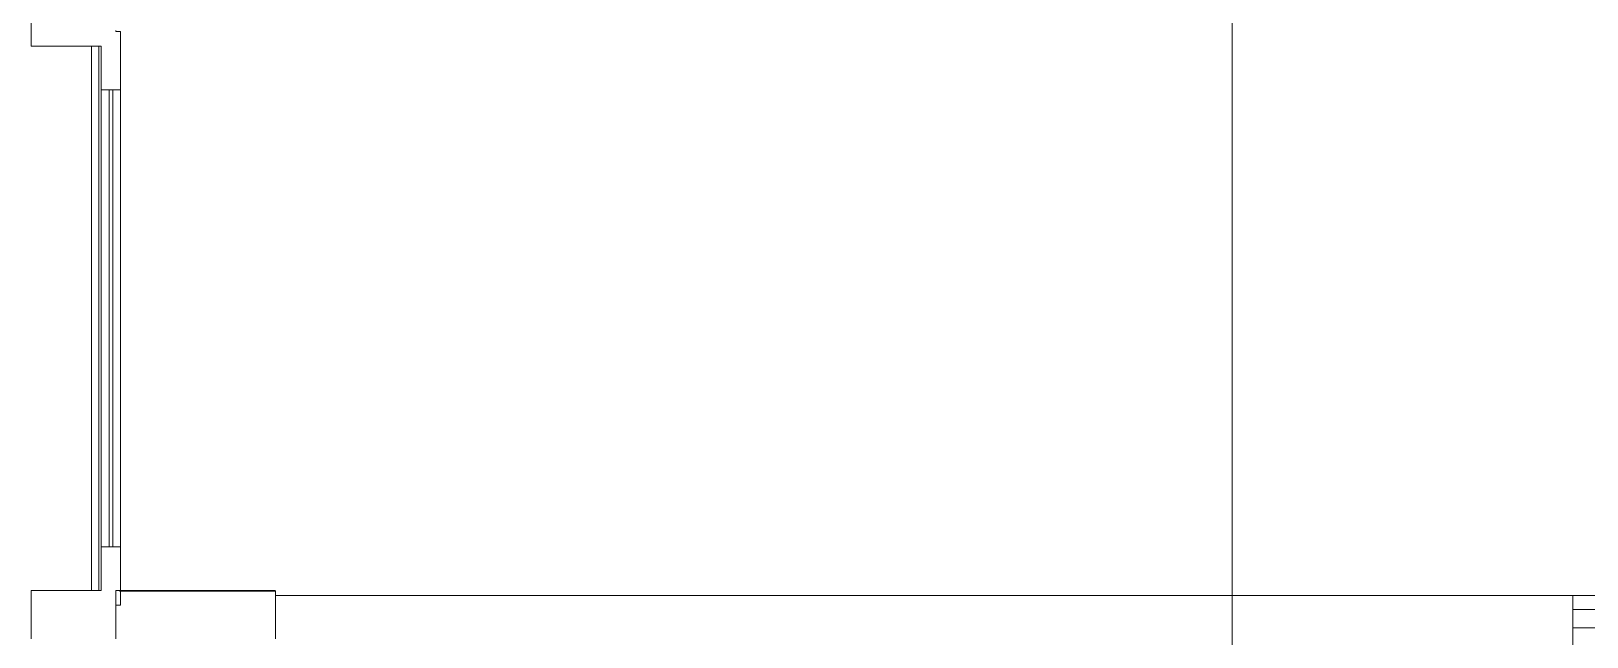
# Model space of a CAD drawing. Header units: millimetres. Extents: x -3497 to 2618, y -1809 to 2456.
# Drawn here: x 773.8 to 1095.2, y 1231.3 to 1356.4 of the extents above; entities that cross this region are included whole.
import ezdxf

# ---------------------------------------------------------------- set-up
doc = ezdxf.new("R2010")
doc.units = ezdxf.units.MM
doc.header["$LTSCALE"] = 100
for name, color, linetype, true_color in [('00_Anm.FP', 7, 'Continuous', 0x00c0ff), ('10-0.05 Solid', 1, 'Continuous', 0xff0000), ('20-(100) Aussenwände', 7, 'Continuous', 0xc0c0c0), ('20-Beton', 9, 'Continuous', 0x808080), ('50-Türen&Fenster', 9, 'Continuous', 0x808080)]:
    doc.layers.add(name, color=color, linetype=linetype, true_color=true_color)

# ---------------------------------------------------------------- blocks, each defined once
blk = doc.blocks.new('*X653')
at = {"layer": '10-0.05 Solid', "color": 18, "linetype": 'Continuous', "lineweight": 13, "true_color": 0x000000}
for p, q in [((1092.35, 1236.91), (1116.35, 1236.92)), ((1092.35, 1233.16), (1116.35, 1233.17)), ((1092.35, 1229.41), (1116.35, 1229.42)), ((1092.36, 1225.66), (1116.36, 1225.67)), ((1092.36, 1221.91), (1116.36, 1221.92)), ((1092.36, 1218.16), (1116.36, 1218.17)), ((1092.37, 1214.41), (1116.37, 1214.42)), ((1092.37, 1210.66), (1116.37, 1210.67)), ((1092.37, 1206.91), (1116.37, 1206.92)), ((1092.37, 1203.16), (1116.37, 1203.17)), ((1092.38, 1199.41), (1116.38, 1199.42)), ((1092.38, 1195.66), (1116.38, 1195.67)), ((1092.38, 1191.91), (1116.38, 1191.92)), ((1092.39, 1188.16), (1116.39, 1188.17)), ((1092.39, 1184.41), (1116.39, 1184.42)), ((1092.39, 1180.66), (1116.39, 1180.67)), ((1092.39, 1176.91), (1116.39, 1176.92)), ((1092.4, 1173.16), (1116.4, 1173.17)), ((1092.4, 1169.41), (1116.4, 1169.42))]:
    blk.add_line(p, q, dxfattribs=at)
blk = doc.blocks.new('AnonymMegaMac_nNn01136')
at = {"layer": '20-Beton', "color": 8, "linetype": 'Continuous', "lineweight": 13, "true_color": 0x808080}
blk.add_line((1021.93, 1190.86), (1021.93, 1614.98), dxfattribs=at)

msp = doc.modelspace()

# ---------------------------------------------------------------- linework, layer by layer
at = {"layer": '00_Anm.FP', "color": 8, "linetype": 'Continuous', "lineweight": 13, "true_color": 0x808080}
for p, q in [((824.34, 1240.74), (792.13, 1240.74)), ((824.34, 1230.86), (824.34, 1240.74))]:
    msp.add_line(p, q, dxfattribs=at)
at = {"layer": '20-(100) Aussenwände', "color": 8, "linetype": 'Continuous', "lineweight": 13, "true_color": 0x808080}
for p, q in [((773.84, 1353.26), (773.84, 1359.46)), ((791.34, 1356.46), (791.34, 1356.26)), ((788.34, 1353.26), (773.84, 1353.26)), ((786.34, 1240.86), (786.34, 1353.26)), ((787.84, 1240.86), (787.84, 1353.26)), ((788.34, 1344.26), (788.34, 1353.26)), ((791.34, 1356.26), (792.34, 1356.26)), ((792.34, 1356.26), (792.34, 1344.26)), ((788.34, 1249.86), (788.34, 1344.26)), ((789.99, 1344.26), (788.34, 1344.26)), ((789.99, 1344.26), (790.69, 1344.26)), ((789.99, 1249.86), (789.99, 1344.26)), ((790.69, 1344.26), (790.69, 1249.86)), ((792.34, 1344.26), (790.69, 1344.26)), ((792.34, 1249.86), (792.34, 1344.26)), ((788.34, 1249.86), (789.99, 1249.86)), ((788.34, 1240.86), (788.34, 1249.86)), ((790.69, 1249.86), (789.99, 1249.86)), ((790.69, 1249.86), (792.34, 1249.86)), ((792.34, 1249.86), (792.34, 1240.86)), ((773.84, 1240.86), (788.34, 1240.86)), ((773.84, 1230.86), (773.84, 1240.86)), ((792.34, 1240.86), (791.34, 1240.86)), ((791.34, 1240.86), (791.34, 1237.86)), ((792.34, 1240.86), (792.34, 1237.86)), ((824.34, 1240.86), (792.34, 1240.86)), ((792.34, 1237.86), (791.34, 1237.86)), ((791.34, 1237.86), (791.34, 1230.86))]:
    msp.add_line(p, q, dxfattribs=at)
at = {"layer": '50-Türen&Fenster', "color": 8, "linetype": 'Continuous', "lineweight": 13, "true_color": 0x808080}
msp.add_line((824.3, 1239.86), (1092.35, 1239.86), dxfattribs=at)
for points in [[(1116.35, 1239.85), (1092.35, 1239.83)], [(1092.35, 1239.83), (1092.4, 1165.74)]]:
    msp.add_lwpolyline(points, dxfattribs=at)

# ---------------------------------------------------------------- block references
for name in ['AnonymMegaMac_nNn01136', '*X653']:
    msp.add_blockref(name, (0, 0))

doc.saveas('drawing.dxf')
